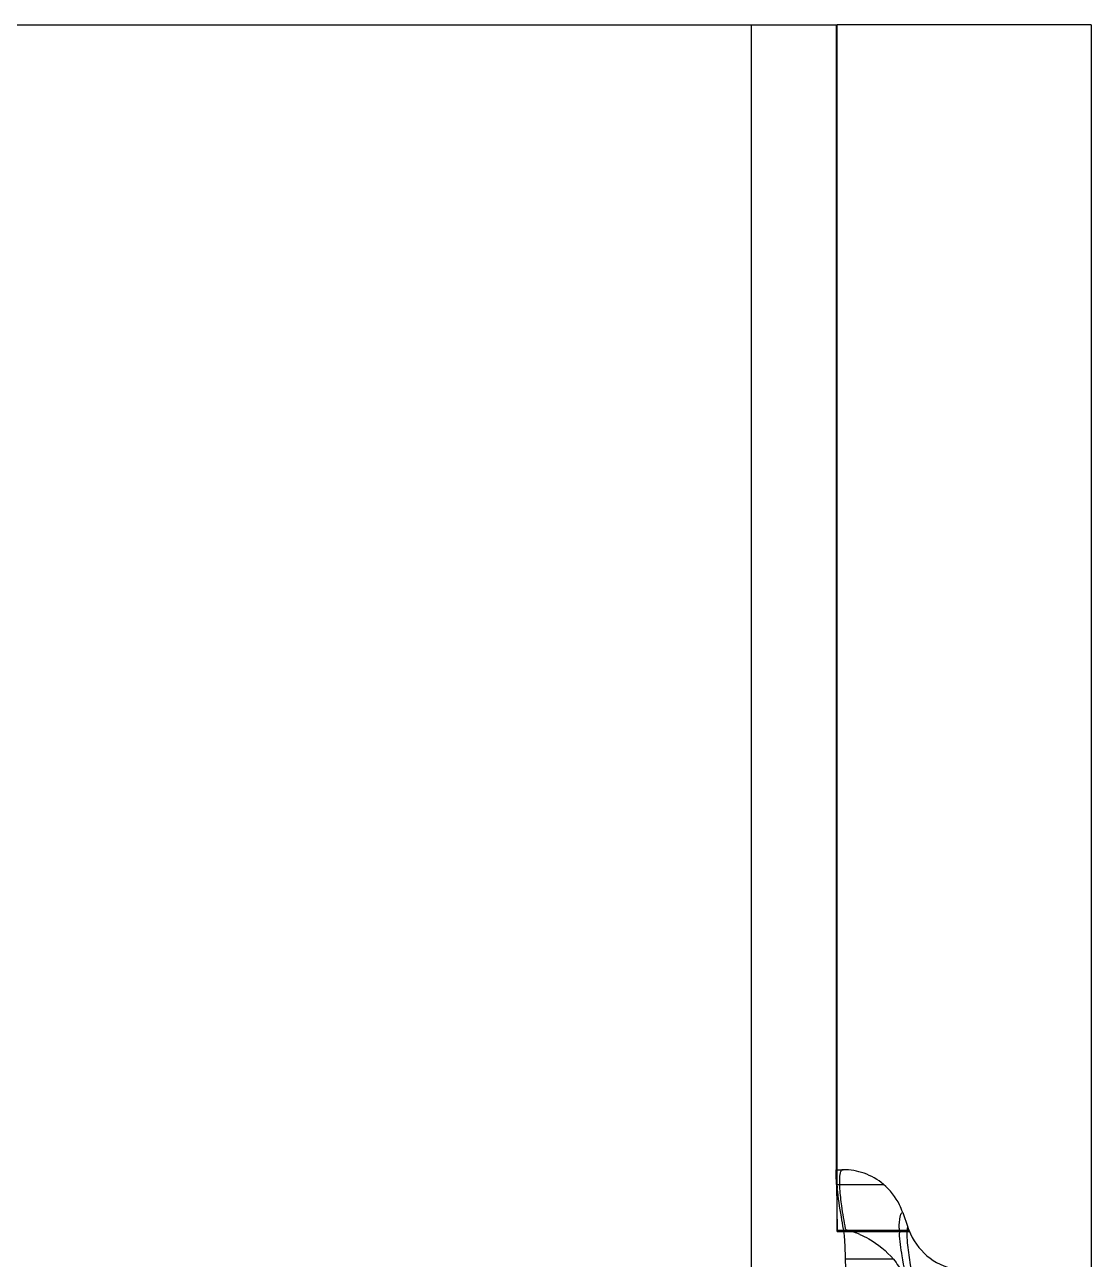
# Model space of a CAD drawing. Header units: millimetres. Extents: x 23075 to 24509, y -21593 to -20579.
# Drawn here: x 23696.15 to 23704.74, y -21264.56 to -21254.62 of the extents above; entities that cross this region are included whole.
import ezdxf

# ---------------------------------------------------------------- set-up
doc = ezdxf.new("R2010")
doc.units = ezdxf.units.MM
doc.header["$LTSCALE"] = 8
doc.layers.add('Cav-cor', color=30, linetype='Continuous')

# ---------------------------------------------------------------- blocks, each defined once
blk = doc.blocks.new('20160901.135126')
at = {"layer": 'Cav-cor', "color": 241}
for p, q in [((-91.1621, 21.5617), (-60.624, 21.5617)), ((-91.1621, 21.5617), (-60.624, 21.5617)), ((-61.3161, 21.5617), (-61.3161, -7.4383)), ((-60.6322, 21.5617), (-60.6322, 12.3198)), ((-60.624, 11.8567), (-60.624, 21.5617)), ((-60.624, 11.8567), (-60.624, 21.5617)), ((-58.5776, 21.5617), (-60.624, 21.5617)), ((-58.5776, 21.5617), (-58.5776, -7.4383)), ((-60.6325, 12.3198), (-60.6303, 12.3437)), ((-60.6303, 12.3437), (-60.6302, 12.3438)), ((-60.6303, 12.3437), (-60.5745, 12.3438)), ((-60.574, 12.3438), (-60.585, 12.3437)), ((-60.6281, 12.2261), (-60.2506, 12.2261)), ((-60.6281, 12.2261), (-60.6263, 12.0361)), ((-60.6263, 12.0361), (-60.6242, 11.8567)), ((-60.096, 12.0007), (-60.0552, 11.8815)), ((-60.6242, 11.8567), (-60.6241, 11.8467)), ((-60.6241, 11.8467), (-60.624, 11.8567)), ((-60.6241, 11.8467), (-60.042, 11.8467)), ((-60.624, 11.8567), (-60.0457, 11.8567)), ((-60.624, 11.8567), (-60.0457, 11.8567)), ((-60.5705, 11.8592), (-60.5718, 11.8665)), ((-60.5684, 11.8459), (-60.5698, 11.8553)), ((-60.5548, 11.8621), (-60.5559, 11.8684)), ((-60.0592, 11.8728), (-60.0604, 11.8674)), ((-60.0457, 11.8567), (-60.0457, 11.8568)), ((-60.042, 11.8467), (-60.0457, 11.8567)), ((-60.1708, 11.6229), (-60.5559, 11.6229)), ((-60.5488, 11.3783), (-60.5559, 11.6229))]:
    blk.add_line(p, q, dxfattribs=at)
for centre, radius, start, end in [((-74.2766, 12.11), 13.6489, 0.48704, 0.70238), ((-57.7302, 12.5262), 2.9112, 186.02543, 186.55504), ((-60.7336, 11.8286), 0.1659, 9.2465, 10.63405), ((-60.6765, 11.2759), 0.5961, 74.17645, 78.1283), ((-60.6829, 11.2529), 0.6199, 71.67588, 74.18466), ((-60.6921, 11.226), 0.6484, 67.23288, 71.66011), ((-59.2853, 11.8838), 0.8381, 180.67419, 181.89224), ((-59.1472, 11.8883), 0.9763, 181.89105, 183.05259), ((-59.5421, 12.0576), 0.5425, 198.94622, 204.01598), ((-59.5762, 12.0357), 0.5024, 200.86879, 258.80028), ((-59.5762, 12.0357), 0.5024, 200.86879, 258.80028), ((-66.8272, 11.4469), 6.2738, 1.60811, 2.22485)]:
    blk.add_arc(centre, radius, start, end, dxfattribs=at)
for points, knots in [([(-60.6302, 12.3438), (-60.6299, 12.3438), (-60.6303, 12.3415), (-60.6296, 12.3391), (-60.6298, 12.3334), (-60.6294, 12.3262), (-60.6293, 12.3167), (-60.629, 12.3002), (-60.6288, 12.2869), (-60.6287, 12.2773)], [0, 0, 0, 0, 0.016324, 0.064489, 0.144431, 0.255729, 0.397725, 0.569722, 1, 1, 1, 1]), ([(-60.601, 12.1913), (-60.6028, 12.2203), (-60.604, 12.2668), (-60.5993, 12.3144), (-60.5927, 12.3309)], [0, 0, 0, 0, 0.620029, 1, 1, 1, 1]), ([(-60.5927, 12.3309), (-60.5921, 12.3322), (-60.5902, 12.3368), (-60.5875, 12.3411), (-60.5851, 12.3437)], [0, 0, 0, 0, 0.283581, 1, 1, 1, 1]), ([(-60.2506, 12.2261), (-60.2964, 12.2647), (-60.4001, 12.324), (-60.5175, 12.3438), (-60.574, 12.3438)], [0, 0, 0, 0, 0.514596, 1, 1, 1, 1]), ([(-60.6309, 12.2829), (-60.6311, 12.2865), (-60.6318, 12.2987), (-60.6323, 12.3111), (-60.6322, 12.3198)], [0, 0, 0, 0, 0.287927, 1, 1, 1, 1]), ([(-60.6253, 12.2206), (-60.6259, 12.2264), (-60.6281, 12.2472), (-60.6299, 12.268), (-60.6309, 12.2829)], [0, 0, 0, 0, 0.281498, 1, 1, 1, 1]), ([(-60.096, 12.0007), (-60.103, 12.0214), (-60.1385, 12.106), (-60.1972, 12.1811), (-60.2506, 12.2261)], [0, 0, 0, 0, 0.238488, 1, 1, 1, 1]), ([(-60.5718, 11.8665), (-60.578, 11.8994), (-60.5974, 12.0081), (-60.6136, 12.1174), (-60.6224, 12.1938)], [0, 0, 0, 0, 0.303823, 1, 1, 1, 1]), ([(-60.5559, 11.8684), (-60.5674, 11.9294), (-60.5856, 12.0366), (-60.5981, 12.1447), (-60.601, 12.1913)], [0, 0, 0, 0, 0.570893, 1, 1, 1, 1]), ([(-60.1234, 11.8739), (-60.1237, 11.9049), (-60.1225, 11.9454), (-60.1102, 11.9877), (-60.1007, 11.9993), (-60.096, 12.0007)], [0, 0, 0, 0, 0.696629, 0.888339, 1, 1, 1, 1]), ([(-60.5581, 11.6904), (-60.5594, 11.7217), (-60.5619, 11.7736), (-60.5658, 11.8254), (-60.5684, 11.8459)], [0, 0, 0, 0, 0.6025, 1, 1, 1, 1]), ([(-60.0455, 11.3893), (-60.0667, 11.4758), (-60.0987, 11.6231), (-60.1186, 11.7727), (-60.122, 11.8342)], [0, 0, 0, 0, 0.591201, 1, 1, 1, 1]), ([(-60.0604, 11.8674), (-60.0633, 11.8513), (-60.0631, 11.8072), (-60.0598, 11.7637), (-60.0569, 11.7365)], [0, 0, 0, 0, 0.374511, 1, 1, 1, 1]), ([(-60.0553, 11.8818), (-60.0557, 11.8813), (-60.0575, 11.8785), (-60.0585, 11.8754), (-60.0592, 11.8728)], [0, 0, 0, 0, 0.199419, 1, 1, 1, 1]), ([(-60.4411, 11.8238), (-60.4166, 11.8135), (-60.3152, 11.7637), (-60.2261, 11.6892), (-60.1708, 11.6229)], [0, 0, 0, 0, 0.235556, 1, 1, 1, 1]), ([(-60.0569, 11.7365), (-60.0514, 11.6836), (-60.0329, 11.5596), (-60.0092, 11.4365), (-59.9945, 11.366)], [0, 0, 0, 0, 0.424872, 1, 1, 1, 1]), ([(-60.1708, 11.6229), (-60.1562, 11.6055), (-60.103, 11.534), (-60.0649, 11.4518), (-60.0452, 11.3885)], [0, 0, 0, 0, 0.254868, 1, 1, 1, 1])]:
    blk.add_open_spline(points, degree=3, knots=knots, dxfattribs=at)

msp = doc.modelspace()

# ---------------------------------------------------------------- block references
at = {"layer": 'Cav-cor'}
msp.add_blockref('20160901.135126', (23763.3186, -21276.1802), dxfattribs=at)

doc.saveas('drawing.dxf')
